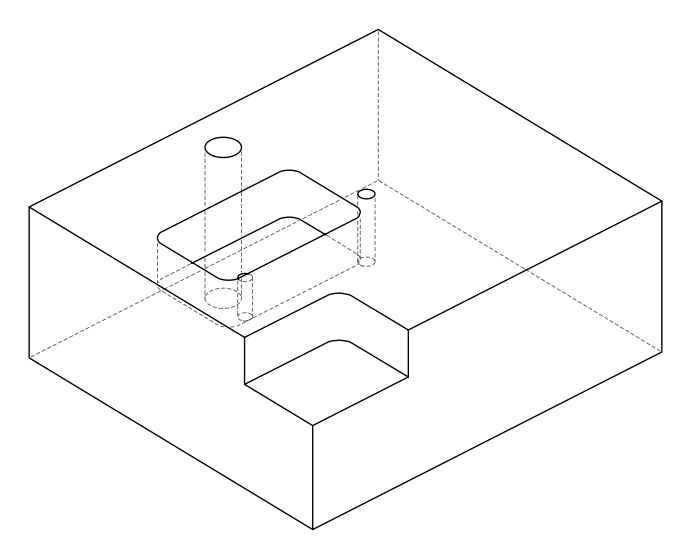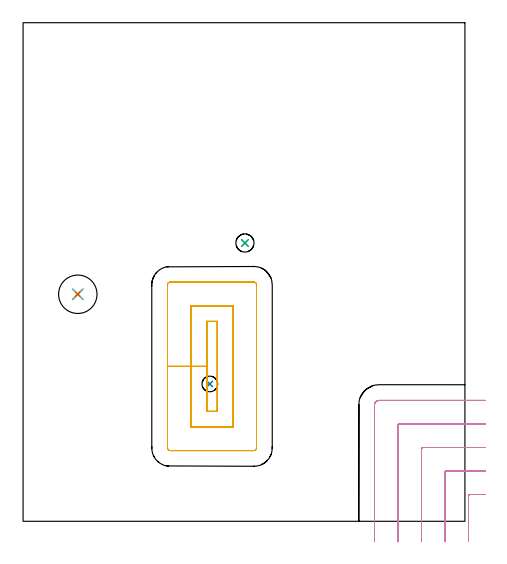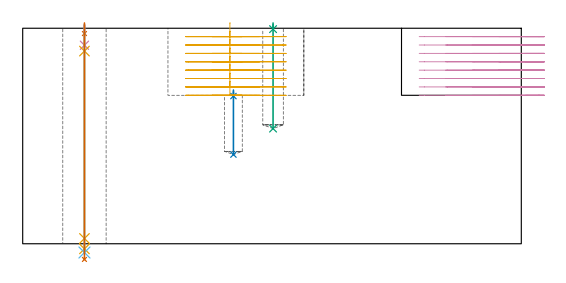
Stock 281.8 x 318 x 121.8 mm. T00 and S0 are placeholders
(PLAN: 11 operations, 7 tool changes, 23.2 min)
(1 SPOT_DRILL | STEP1HOLE | NXT0321_9005460120000 | 0.05 min | 182 mm3)
(2 SPOT_DRILL_1 | STEP1POCKET | NXT0321_9005460120000 | 0.04 min | 4170 mm3)
(3 SPOT_DRILL_2 | STEP1POCKET_1 | NXT0321_9005460120000 | 0.03 min | 1 mm3)
(4 DRILL_BLIND_HOLE_INTO_CENTER | STEP1HOLE | NXT0301_035 | 0.05 min | 210 mm3)
(5 GUN_DRILL_THROUGH_HOLE | STEP1HOLE | UGT0307_002 | 0.56 min | 3167 mm3)
(6 SPADE_DRILL_TO_ENLARGE_THROUGH_HOLE | STEP1HOLE | UGT0306_006 | 0.52 min | 19392 mm3)
(7 DRILL_TO_ENLARGE_THROUGH_HOLE | STEP1HOLE | UGT0301_058 | 0.53 min | 34431 mm3)
(8 DRILL_BLIND_HOLE_INTO_CENTER_1 | STEP1POCKET | NXT0301_071 | 0.15 min | 2586 mm3)
(9 DRILL_BLIND_HOLE_INTO_CENTER_2 | STEP1POCKET_1 | NXT0301_087 | 0.24 min | 5827 mm3)
(10 MILL_CORNER_NOTCH_RECTANGULAR | CORNER_NOTCH_RECTANGULAR | UGT0201_094 | Follow Part, ap 5, ae 75% | 9.04 min | 222140 mm3)
(11 MILL_RECTANGULAR_POCKET | POCKET_RECTANGULAR_STRAIGHT | UGT0201_094 | Follow Part, ap 5, ae 75% | 12 min | 362205 mm3)
(TOOL NXT0321_9005460120000 | NC Spot Drill, 142deg, 12mm, Carbide, Uncoated | D12 PA142 FL30 Z2)
(TOOL NXT0301_035 | Carbide Drill 6.4mm [860.1-0640-032A1-MM 2214] | D6.4 PA140 FL53 Z2)
(TOOL UGT0307_002 | Gun Drill 6 mm | D6 PA130 FL24 Z1)
(TOOL UGT0306_006 | Spade Drill 15.5mm | D15.5 PA132 FL10 Z2)
(TOOL UGT0301_058 | Twist Drill 24.5 mm | D24.5 PA118 FL160 Z2)
(TOOL NXT0301_071 | Carbide Drill 10mm [860.1-1000-030A1-MM 2214] | D10 PA140 FL47 Z2)
(TOOL NXT0301_087 | Carbide Drill 11.6mm [860.1-1160-058A1-MM 2214] | D11.6 PA140 FL72 Z2)
(TOOL UGT0201_094 | End mill 20 mm | D20 FL38 Z4)
(OP 1 SPOT_DRILL)
G17 G21 G94 G90
T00 M6
G54
G17 G0 G90 X34.9 Y144.8 S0 M3
G43 Z131.8 H0
G94 G81 G98 Z118.8 F250. R124.8
G80
M5
M2
(OP 2 SPOT_DRILL_1)
G17 G21 G94 G90
T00 M6
G54
G17 G0 G90 X119.1 Y87.6 S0 M3
G43 Z131.8 H0
G94 G81 G98 Z83.47 F250. R86.9
G80
M5
M2
(OP 3 SPOT_DRILL_2)
G17 G21 G94 G90
T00 M6
G54
G17 G0 G90 X141.5 Y177.5 S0 M3
G43 Z131.8 H0
G94 G81 G98 Z121.301 F250. R124.8
G80
M5
M2
(OP 4 DRILL_BLIND_HOLE_INTO_CENTER)
G17 G21 G94 G90
T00 M6
G54
G17 G0 G90 X34.9 Y144.8 S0 M3
G43 Z131.8 H1
G94 G81 G98 Z112.2 F250. R123.8
G80
M5
M2
(OP 5 GUN_DRILL_THROUGH_HOLE)
G17 G21 G94 G90
T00 M6
G54
G17 G0 G90 X34.9 Y144.8 M8
G43 Z131.8 H0
Z119.172
S716 M3
G94 G1 Z108.893 F125. M26
G4 X.084
Z3. F250.
G4 X.084
Z-2.899 F125.
G4 X.084
M5
M9
G0 Z119.172
Z131.8
M2
(OP 6 SPADE_DRILL_TO_ENLARGE_THROUGH_HOLE)
G17 G21 G94 G90
T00 M6
G54
G17 G0 G90 X34.9 Y144.8 S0 M3
G43 Z131.8 H0
G94 G73 G98 Z-4.951 F250. Q14.083 R123.8
G80
M5
M2
(OP 7 DRILL_TO_ENLARGE_THROUGH_HOLE)
G17 G21 G94 G90
T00 M6
G54
G17 G0 G90 X34.9 Y144.8 S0 M3
G43 Z131.8 H0
G94 G73 G98 Z-8.861 F250. Q21.777 R123.8
G80
M5
M2
(OP 8 DRILL_BLIND_HOLE_INTO_CENTER_1)
G17 G21 G94 G90
T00 M6
G54
G17 G0 G90 X119.1 Y87.6 S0 M3
G43 Z131.8 H1
G94 G81 G98 Z50.4 F250. R85.9
G80
M5
M2
(OP 9 DRILL_BLIND_HOLE_INTO_CENTER_2)
G17 G21 G94 G90
T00 M6
G54
G17 G0 G90 X141.5 Y177.5 S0 M3
G43 Z131.8 H1
G94 G81 G98 Z65.1 F250. R123.8
G80
M5
M2
(OP 10 MILL_CORNER_NOTCH_RECTANGULAR)
G17 G21 G94 G90
T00 M6
G54
G17 G0 G90 X294.8 Y17.1 S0 M3
G43 Z131.8 H0
Z117.062
G94 G1 X291.8 F250.
X285.095 F500.
G3 X284.1 Y16.105 R1.
G1 Y-9.732
Y-12.732 F250.
G0 Z131.8
X294.8 Y32.1
Z117.062
G1 X291.8
X270.095 F500.
G3 X269.1 Y31.105 R1.
G1 Y-10.
Y-13. F250.
G0 Z131.8
X294.8 Y47.1
Z117.062
G1 X291.8
X255.095 F500.
G3 X254.1 Y46.105 R1.
G1 Y-10.
Y-13. F250.
G0 Z131.8
X294.8 Y62.1
Z117.062
G1 X291.8
X240.096 F500.
G3 X239.1 Y61.104 R1.
G1 Y-10.
Y-13. F250.
G0 Z131.8
X294.8 Y77.1
Z117.062
G1 X291.8
X227. F500.
G3 X224.1 Y74.2 R2.9
G1 Y-10.
Y-13. F250.
G0 Z131.8
X294.8 Y17.1
Z112.325
G1 X291.8
X285.095 F500.
G3 X284.1 Y16.105 R1.
G1 Y-9.732
Y-12.732 F250.
G0 Z131.8
X294.8 Y32.1
Z112.325
G1 X291.8
X270.095 F500.
G3 X269.1 Y31.105 R1.
G1 Y-10.
Y-13. F250.
G0 Z131.8
X294.8 Y47.1
Z112.325
G1 X291.8
X255.095 F500.
G3 X254.1 Y46.105 R1.
G1 Y-10.
Y-13. F250.
G0 Z131.8
X294.8 Y62.1
Z112.325
G1 X291.8
X240.096 F500.
G3 X239.1 Y61.104 R1.
G1 Y-10.
Y-13. F250.
G0 Z131.8
X294.8 Y77.1
Z112.325
G1 X291.8
X227. F500.
G3 X224.1 Y74.2 R2.9
G1 Y-10.
Y-13. F250.
G0 Z131.8
X294.8 Y17.1
Z107.587
G1 X291.8
X285.095 F500.
G3 X284.1 Y16.105 R1.
G1 Y-9.732
Y-12.732 F250.
G0 Z131.8
X294.8 Y32.1
Z107.587
G1 X291.8
X270.095 F500.
G3 X269.1 Y31.105 R1.
G1 Y-10.
Y-13. F250.
G0 Z131.8
X294.8 Y47.1
Z107.587
G1 X291.8
X255.095 F500.
G3 X254.1 Y46.105 R1.
G1 Y-10.
Y-13. F250.
G0 Z131.8
X294.8 Y62.1
Z107.587
G1 X291.8
X240.096 F500.
G3 X239.1 Y61.104 R1.
G1 Y-10.
Y-13. F250.
G0 Z131.8
X294.8 Y77.1
Z107.587
G1 X291.8
X227. F500.
G3 X224.1 Y74.2 R2.9
G1 Y-10.
Y-13. F250.
G0 Z131.8
X294.8 Y17.1
Z102.85
G1 X291.8
X285.095 F500.
G3 X284.1 Y16.105 R1.
G1 Y-9.732
Y-12.732 F250.
G0 Z131.8
X294.8 Y32.1
Z102.85
G1 X291.8
X270.095 F500.
G3 X269.1 Y31.105 R1.
G1 Y-10.
Y-13. F250.
G0 Z131.8
X294.8 Y47.1
Z102.85
G1 X291.8
X255.095 F500.
G3 X254.1 Y46.105 R1.
G1 Y-10.
Y-13. F250.
G0 Z131.8
X294.8 Y62.1
Z102.85
G1 X291.8
X240.096 F500.
G3 X239.1 Y61.104 R1.
G1 Y-10.
Y-13. F250.
G0 Z131.8
X294.8 Y77.1
Z102.85
G1 X291.8
X227. F500.
G3 X224.1 Y74.2 R2.9
G1 Y-10.
Y-13. F250.
G0 Z131.8
X294.8 Y17.1
Z98.112
G1 X291.8
X285.095 F500.
G3 X284.1 Y16.105 R1.
G1 Y-9.732
Y-12.732 F250.
G0 Z131.8
X294.8 Y32.1
Z98.112
G1 X291.8
X270.095 F500.
G3 X269.1 Y31.105 R1.
G1 Y-10.
Y-13. F250.
G0 Z131.8
X294.8 Y47.1
Z98.112
G1 X291.8
X255.095 F500.
G3 X254.1 Y46.105 R1.
G1 Y-10.
Y-13. F250.
G0 Z131.8
X294.8 Y62.1
Z98.112
G1 X291.8
X240.096 F500.
G3 X239.1 Y61.104 R1.
G1 Y-10.
Y-13. F250.
G0 Z131.8
X294.8 Y77.1
Z98.112
G1 X291.8
X227. F500.
G3 X224.1 Y74.2 R2.9
G1 Y-10.
Y-13. F250.
G0 Z131.8
X294.8 Y17.1
Z93.375
G1 X291.8
X285.095 F500.
G3 X284.1 Y16.105 R1.
G1 Y-9.732
Y-12.732 F250.
G0 Z131.8
X294.8 Y32.1
Z93.375
G1 X291.8
X270.095 F500.
G3 X269.1 Y31.105 R1.
G1 Y-10.
Y-13. F250.
G0 Z131.8
X294.8 Y47.1
Z93.375
G1 X291.8
X255.095 F500.
G3 X254.1 Y46.105 R1.
G1 Y-10.
Y-13. F250.
G0 Z131.8
X294.8 Y62.1
Z93.375
G1 X291.8
X240.096 F500.
G3 X239.1 Y61.104 R1.
G1 Y-10.
Y-13. F250.
G0 Z131.8
X294.8 Y77.1
Z93.375
G1 X291.8
X227. F500.
G3 X224.1 Y74.2 R2.9
G1 Y-10.
Y-13. F250.
G0 Z131.8
X294.8 Y17.1
Z88.637
G1 X291.8
X285.095 F500.
G3 X284.1 Y16.105 R1.
G1 Y-9.732
Y-12.732 F250.
G0 Z131.8
X294.8 Y32.1
Z88.637
G1 X291.8
X270.095 F500.
G3 X269.1 Y31.105 R1.
G1 Y-10.
Y-13. F250.
G0 Z131.8
X294.8 Y47.1
Z88.637
G1 X291.8
X255.095 F500.
G3 X254.1 Y46.105 R1.
G1 Y-10.
Y-13. F250.
G0 Z131.8
X294.8 Y62.1
Z88.637
G1 X291.8
X240.096 F500.
G3 X239.1 Y61.104 R1.
G1 Y-10.
Y-13. F250.
G0 Z131.8
X294.8 Y77.1
Z88.637
G1 X291.8
X227. F500.
G3 X224.1 Y74.2 R2.9
G1 Y-10.
Y-13. F250.
G0 Z131.8
X294.8 Y17.1
Z83.9
G1 X291.8
X285.095 F500.
G3 X284.1 Y16.105 R1.
G1 Y-9.732
Y-12.732 F250.
G0 Z131.8
X294.8 Y32.1
Z83.9
G1 X291.8
X270.095 F500.
G3 X269.1 Y31.105 R1.
G1 Y-10.
Y-13. F250.
G0 Z131.8
X294.8 Y47.1
Z83.9
G1 X291.8
X255.095 F500.
G3 X254.1 Y46.105 R1.
G1 Y-10.
Y-13. F250.
G0 Z131.8
X294.8 Y62.1
Z83.9
G1 X291.8
X240.096 F500.
G3 X239.1 Y61.104 R1.
G1 Y-10.
Y-13. F250.
G0 Z131.8
X294.8 Y77.1
Z83.9
G1 X291.8
X227. F500.
G3 X224.1 Y74.2 R2.9
G1 Y-10.
Y-13. F250.
G0 Z131.8
M5
M2
(OP 11 MILL_RECTANGULAR_POCKET)
G17 G21 G94 G90
T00 M6
G54
G17 G0 G90 X117.277 Y127.5 S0 M3
G43 Z131.8 H0
Z124.8
G94 G1 X117.1 Z124.753 F250.
Y98.8 Z117.062
Y70.1 F500.
X123.9
Y127.5
X117.1
Y98.8
X107.1
Y60.1
X133.9
Y137.5
X107.1
Y98.8
X92.1
Y46.8
G3 X93.8 Y45.1 R1.7
G1 X147.2
G3 X148.9 Y46.8 R1.7
G1 Y150.8
G3 X147.2 Y152.5 R1.7
G1 X93.8
G3 X92.1 Y150.8 R1.7
G1 Y98.8
Y97.8
G0 X117.277 Y127.5 Z120.062
G1 X117.1 Z120.015 F250.
Y98.8 Z112.325
Y70.1 F500.
X123.9
Y127.5
X117.1
Y98.8
X107.1
Y60.1
X133.9
Y137.5
X107.1
Y98.8
X92.1
Y46.8
G3 X93.8 Y45.1 R1.7
G1 X147.2
G3 X148.9 Y46.8 R1.7
G1 Y150.8
G3 X147.2 Y152.5 R1.7
G1 X93.8
G3 X92.1 Y150.8 R1.7
G1 Y98.8
Y97.8
G0 X117.277 Y127.5 Z115.325
G1 X117.1 Z115.278 F250.
Y98.8 Z107.587
Y70.1 F500.
X123.9
Y127.5
X117.1
Y98.8
X107.1
Y60.1
X133.9
Y137.5
X107.1
Y98.8
X92.1
Y46.8
G3 X93.8 Y45.1 R1.7
G1 X147.2
G3 X148.9 Y46.8 R1.7
G1 Y150.8
G3 X147.2 Y152.5 R1.7
G1 X93.8
G3 X92.1 Y150.8 R1.7
G1 Y98.8
Y97.8
G0 X117.277 Y127.5 Z110.587
G1 X117.1 Z110.54 F250.
Y98.8 Z102.85
Y70.1 F500.
X123.9
Y127.5
X117.1
Y98.8
X107.1
Y60.1
X133.9
Y137.5
X107.1
Y98.8
X92.1
Y46.8
G3 X93.8 Y45.1 R1.7
G1 X147.2
G3 X148.9 Y46.8 R1.7
G1 Y150.8
G3 X147.2 Y152.5 R1.7
G1 X93.8
G3 X92.1 Y150.8 R1.7
G1 Y98.8
Y97.8
G0 X117.277 Y127.5 Z105.85
G1 X117.1 Z105.803 F250.
Y98.8 Z98.112
Y70.1 F500.
X123.9
Y127.5
X117.1
Y98.8
X107.1
Y60.1
X133.9
Y137.5
X107.1
Y98.8
X92.1
Y46.8
G3 X93.8 Y45.1 R1.7
G1 X147.2
G3 X148.9 Y46.8 R1.7
G1 Y150.8
G3 X147.2 Y152.5 R1.7
G1 X93.8
G3 X92.1 Y150.8 R1.7
G1 Y98.8
Y97.8
G0 X117.277 Y127.5 Z101.112
G1 X117.1 Z101.065 F250.
Y98.8 Z93.375
Y70.1 F500.
X123.9
Y127.5
X117.1
Y98.8
X107.1
Y60.1
X133.9
Y137.5
X107.1
Y98.8
X92.1
Y46.8
G3 X93.8 Y45.1 R1.7
G1 X147.2
G3 X148.9 Y46.8 R1.7
G1 Y150.8
G3 X147.2 Y152.5 R1.7
G1 X93.8
G3 X92.1 Y150.8 R1.7
G1 Y98.8
Y97.8
G0 X117.277 Y127.5 Z96.375
G1 X117.1 Z96.328 F250.
Y98.8 Z88.637
Y70.1 F500.
X123.9
Y127.5
X117.1
Y98.8
X107.1
Y60.1
X133.9
Y137.5
X107.1
Y98.8
X92.1
Y46.8
G3 X93.8 Y45.1 R1.7
G1 X147.2
G3 X148.9 Y46.8 R1.7
G1 Y150.8
G3 X147.2 Y152.5 R1.7
G1 X93.8
G3 X92.1 Y150.8 R1.7
G1 Y98.8
Y97.8
G0 X117.277 Y127.5 Z91.637
G1 X117.1 Z91.59 F250.
Y98.8 Z83.9
Y70.1 F500.
X123.9
Y127.5
X117.1
Y98.8
X107.1
Y60.1
X133.9
Y137.5
X107.1
Y98.8
X92.1
Y46.8
G3 X93.8 Y45.1 R1.7
G1 X147.2
G3 X148.9 Y46.8 R1.7
G1 Y150.8
G3 X147.2 Y152.5 R1.7
G1 X93.8
G3 X92.1 Y150.8 R1.7
G1 Y98.8
Y97.8
G0 Z131.8
M5
M2
